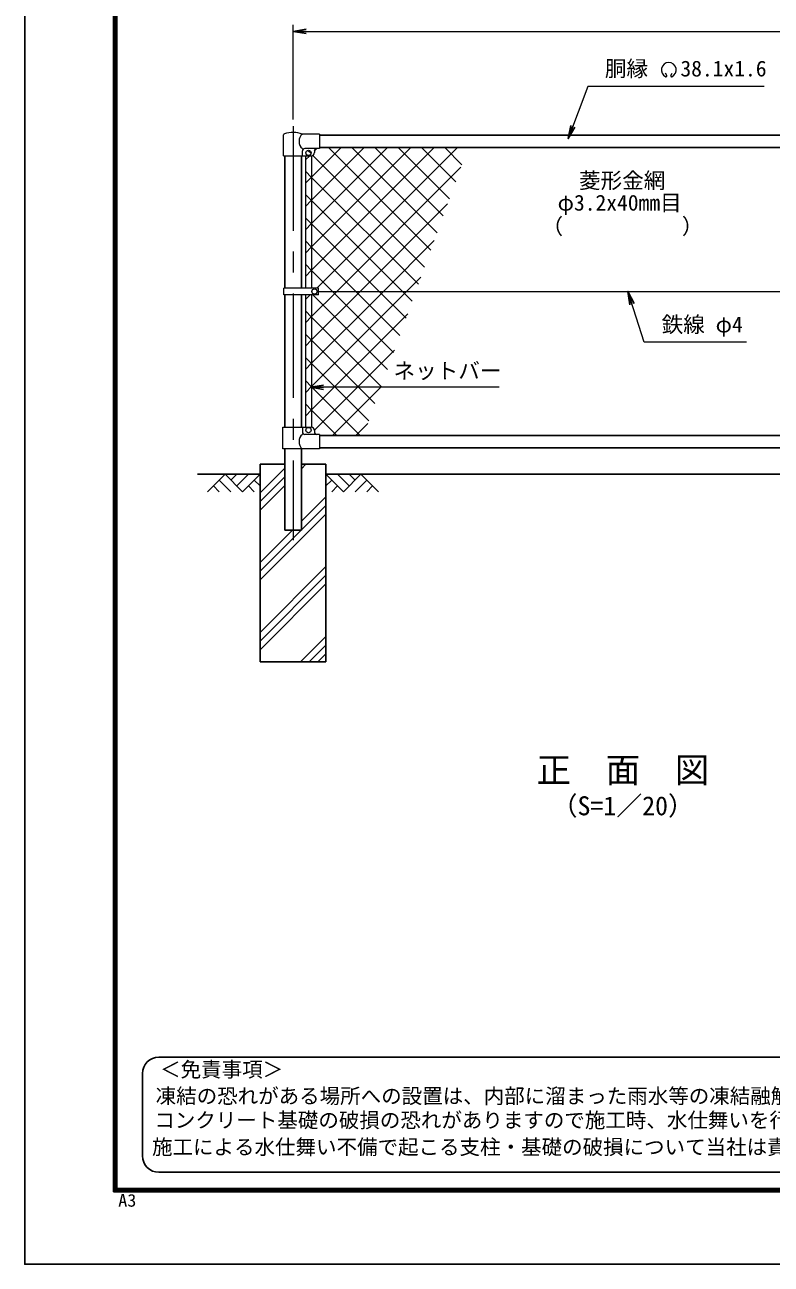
# Model space of a CAD drawing. Units: millimetres, scale not verified. Extents: x -4200 to 4200, y -2970 to 2970.
# Drawn here: x -4200 to -1932, y -2970 to 795 of the extents above; entities that cross this region are included whole.
import ezdxf
from ezdxf.enums import TextEntityAlignment as Align

# ---------------------------------------------------------------- set-up
doc = ezdxf.new("R2010")
doc.units = ezdxf.units.MM
doc.header["$LTSCALE"] = 10
doc.linetypes.add('USER1', pattern=[50.8, 31.75, -6.35, 6.35, -6.35])
for name, color, linetype, lineweight in [('0-0_D-TTL-TXT', 7, 'Continuous', 25), ('0-1_D-BMK', 2, 'USER1', 13), ('0-2_D-STR1', 1, 'Continuous', 25), ('0-3_D-STR-DIM', 7, 'Continuous', 13), ('0-6_D-BGD', 7, 'Continuous', 25), ('0-7_D-STR4', 7, 'Continuous', 25), ('0-8_D-DCR-HCH', 7, 'Continuous', 13), ('0-9_D-STR3', 3, 'Continuous', 13), ('0-A_D-STR2', 7, 'Continuous', 13), ('0-B_D-STR-TXT', 7, 'Continuous', 13), ('0-C_D-TTL', 7, 'Continuous', 25)]:
    doc.layers.add(name, color=color, linetype=linetype, lineweight=lineweight)
doc.layers.add('0-4_0', color=7, linetype='Continuous')
doc.styles.add('ＭＳ ゴシック', font='')
doc.styles.get('ＭＳ ゴシック').set_extended_font_data('MS Gothic')

# ---------------------------------------------------------------- blocks, each defined once
blk = doc.blocks.new('_Open')
at = {"layer": '0-4_0'}
blk.add_line((-10, 1.667), (0, 0), dxfattribs=at)
blk.add_lwpolyline([(-10, -1.667), (0, 0), (-10, 0)], dxfattribs=at)

msp = doc.modelspace()

# ---------------------------------------------------------------- linework, layer by layer
at = {"layer": '0-0_D-TTL-TXT', "color": 2}
for p, q in [((-1346.66, -2340.55), (-3792.21, -2340.55)), ((-3842.21, -2390.55), (-3842.21, -2640.55)), ((-3792.21, -2690.55), (-1346.66, -2690.55))]:
    msp.add_line(p, q, dxfattribs=at)
for centre, start, end in [((-3792.21, -2390.55), 90, 180), ((-3792.21, -2640.55), 180, 270)]:
    msp.add_arc(centre, 50, start, end, dxfattribs=at)
at = {"layer": '0-1_D-BMK'}
msp.add_line((-3384.65, 487.29), (-3384.65, -769.77), dxfattribs=at)
at = {"layer": '0-2_D-STR1'}
for p, q in [((-3304.65, 460.23), (-1464.65, 460.23)), ((-3304.65, 422.23), (-1464.65, 422.23)), ((-3410.05, 397.23), (-3410.05, -4.27)), ((-3359.25, 397.23), (-3359.25, -4.27)), ((-3410.05, -25.27), (-3410.05, -426.77)), ((-3359.25, -25.27), (-3359.25, -426.77)), ((-3304.65, -451.77), (-1464.65, -451.77)), ((-3410.05, -492.77), (-3410.05, -739.77)), ((-3359.25, -492.77), (-3359.25, -739.77)), ((-3304.65, -489.77), (-1464.65, -489.77)), ((-3359.25, -739.77), (-3410.05, -739.77))]:
    msp.add_line(p, q, dxfattribs=at)
at = {"layer": '0-3_D-STR-DIM'}
for p, q in [((-3384.65, 507.29), (-3384.65, 795.23)), ((-3344.65, 775.23), (-1424.65, 775.23))]:
    msp.add_line(p, q, dxfattribs=at)
at = {"layer": '0-6_D-BGD'}
for p, q in [((-3484.65, -569.77), (-3674.65, -569.77)), ((-1484.65, -569.77), (-3284.65, -569.77))]:
    msp.add_line(p, q, dxfattribs=at)
at = {"layer": '0-7_D-STR4'}
for p, q in [((-3484.65, -539.77), (-3484.65, -1139.77)), ((-3410.05, -539.77), (-3484.65, -539.77)), ((-3284.65, -539.77), (-3359.25, -539.77)), ((-3284.65, -539.77), (-3284.65, -1139.77)), ((-3284.65, -1139.77), (-3484.65, -1139.77))]:
    msp.add_line(p, q, dxfattribs=at)
at = {"layer": '0-8_D-DCR-HCH'}
for p, q in [((-3484.65, -625.98), (-3410.05, -551.38)), ((-3359.25, -553.61), (-3345.42, -539.77)), ((-3591.08, -569.77), (-3644.29, -622.99)), ((-3608.82, -587.51), (-3573.18, -622.99)), ((-3591.08, -569.77), (-3537.87, -622.99)), ((-3573.34, -587.51), (-3555.6, -569.77)), ((-3555.6, -605.25), (-3520.13, -569.77)), ((-3537.87, -622.99), (-3484.65, -569.77)), ((-3502.39, -587.51), (-3484.65, -605.17)), ((-3484.65, -652.5), (-3410.05, -577.9)), ((-3231.44, -622.99), (-3284.65, -569.77)), ((-3266.92, -587.51), (-3284.65, -605.17)), ((-3213.7, -605.25), (-3249.18, -569.77)), ((-3178.23, -569.77), (-3231.44, -622.99)), ((-3195.87, -587.6), (-3213.7, -569.77)), ((-3160.49, -587.51), (-3196.13, -622.99)), ((-3178.23, -569.77), (-3125.02, -622.99)), ((-3626.55, -605.25), (-3608.73, -622.99)), ((-3520.13, -605.25), (-3502.31, -622.99)), ((-3484.65, -679.01), (-3410.05, -604.41)), ((-3359.25, -712.71), (-3284.65, -638.11)), ((-3249.18, -605.25), (-3267, -622.99)), ((-3142.76, -605.25), (-3160.57, -622.99)), ((-3359.25, -739.23), (-3284.65, -664.63)), ((-3484.65, -891.14), (-3284.65, -691.14)), ((-3484.65, -864.63), (-3359.8, -739.77)), ((-3484.65, -838.11), (-3386.32, -739.77)), ((-3484.65, -1050.24), (-3284.65, -850.24)), ((-3484.65, -1076.76), (-3284.65, -876.76)), ((-3484.65, -1103.28), (-3284.65, -903.28)), ((-3362.05, -1139.77), (-3284.65, -1062.38)), ((-3335.54, -1139.77), (-3284.65, -1088.89)), ((-3309.02, -1139.77), (-3284.65, -1115.41))]:
    msp.add_line(p, q, dxfattribs=at)
at = {"layer": '0-9_D-STR3'}
for p, q in [((-3413.2, 397.23), (-3413.2, 460.92)), ((-3304.65, 463.23), (-3356.1, 463.23)), ((-3304.65, 463.23), (-3304.65, 419.23)), ((-3304.65, 419.23), (-3349.1, 419.23)), ((-3413.2, 397.23), (-3356.1, 397.23)), ((-3356.1, 397.23), (-3356.1, 412.23)), ((-3356.1, 397.23), (-3329.65, 397.23)), ((-3347.15, 397.23), (-3347.15, -4.27)), ((-3328.15, 397.23), (-3328.15, -4.27)), ((-3319.65, 412.23), (-3319.65, 407.23)), ((-3412.15, -25.27), (-3412.15, -4.27)), ((-3307.66, -4.27), (-3412.15, -4.27)), ((-3307.66, -25.27), (-3412.15, -25.27)), ((-3347.15, -25.27), (-3347.15, -426.77)), ((-3328.15, -25.27), (-3328.15, -426.89)), ((-3307.66, -25.27), (-3307.66, -4.27)), ((-3307.66, -14.77), (-1467.15, -14.77)), ((-3415.6, -426.77), (-3329.65, -426.77)), ((-3415.6, -492.77), (-3415.6, -426.77)), ((-3356.1, -426.77), (-3356.1, -441.77)), ((-3304.65, -448.77), (-3349.1, -448.77)), ((-3319.65, -436.77), (-3319.65, -441.77)), ((-3304.65, -448.77), (-3304.65, -492.77)), ((-3304.65, -492.77), (-3415.6, -492.77))]:
    msp.add_line(p, q, dxfattribs=at)
for centre in [(-3337.65, 406.23), (-3319.66, -14.77), (-3337.65, -435.77)]:
    msp.add_circle(centre, 8, dxfattribs=at)
for centre, radius, start, end in [((-3409.9, 460.92), 3.3, 109.22051, 180), ((-3384.65, 388.49), 80, 69.0916, 109.22051), ((-3337.91, 441.23), 28.55, 129.59418, 230.40582), ((-3349.1, 412.23), 7, 90, 180), ((-3312.65, 412.23), 7, 90, 180), ((-3329.65, 407.23), 10, 270, 0), ((-3337.91, -470.77), 28.55, 129.59418, 230.40582), ((-3349.1, -441.77), 7, 180, 270), ((-3329.65, -436.77), 10, 0, 90), ((-3312.65, -441.77), 7, 180, 270)]:
    msp.add_arc(centre, radius, start, end, dxfattribs=at)
at = {"layer": '0-A_D-STR2'}
for p, q in [((-3328.15, 333), (-3238.93, 422.23)), ((-3328.15, 262.29), (-3168.22, 422.23)), ((-3328.15, 191.58), (-3097.51, 422.23)), ((-3328.15, 120.87), (-3026.79, 422.23)), ((-3328.15, 50.16), (-2956.08, 422.23)), ((-3320.36, 411.5), (-3312.64, 419.23)), ((-3311.87, -4.27), (-2885.37, 422.23)), ((-2965.96, 111.09), (-3277.1, 422.23)), ((-2947.09, 162.93), (-3206.39, 422.23)), ((-2928.22, 214.77), (-3135.67, 422.23)), ((-2909.35, 266.61), (-3064.96, 422.23)), ((-2890.48, 318.46), (-2994.25, 422.23)), ((-2871.61, 370.3), (-2923.54, 422.23)), ((-2852.74, 422.14), (-2852.83, 422.23)), ((-3347.15, 384.71), (-3334.08, 397.78)), ((-3329.91, 404.33), (-3339.56, 413.98)), ((-2984.83, 59.25), (-3324.35, 398.77)), ((-3251.66, -14.77), (-2874.49, 362.4)), ((-3347.15, 314), (-3328.15, 333)), ((-3328.15, 261.15), (-3347.15, 280.15)), ((-3347.15, 243.29), (-3328.15, 262.29)), ((-3052.23, -14.77), (-3328.15, 261.15)), ((-3180.95, -14.77), (-2914.95, 251.23)), ((-3328.15, 190.44), (-3347.15, 209.44)), ((-3347.15, 172.58), (-3328.15, 191.58)), ((-3122.94, -14.77), (-3328.15, 190.44)), ((-3328.15, 119.73), (-3347.15, 138.73)), ((-3347.15, 101.87), (-3328.15, 120.87)), ((-3193.65, -14.77), (-3328.15, 119.73)), ((-3110.24, -14.77), (-2955.42, 140.05)), ((-3328.15, 49.02), (-3347.15, 68.02)), ((-3347.15, 31.16), (-3328.15, 50.16)), ((-3264.36, -14.77), (-3328.15, 49.02)), ((-3039.53, -14.77), (-2995.88, 28.88)), ((-3345.57, -4.27), (-3347.15, -2.69)), ((-3347.15, -39.55), (-3332.87, -25.27)), ((-3328.15, -91.26), (-3251.66, -14.77)), ((-3328.15, -161.98), (-3180.95, -14.77)), ((-3328.15, -232.69), (-3110.24, -14.77)), ((-3328.15, -303.4), (-3039.53, -14.77)), ((-3098.04, -251.8), (-3324.57, -25.27)), ((-3079.17, -199.96), (-3264.36, -14.77)), ((-3060.3, -148.12), (-3193.65, -14.77)), ((-3041.43, -96.28), (-3122.94, -14.77)), ((-3022.56, -44.44), (-3052.23, -14.77)), ((-3328.15, -92.4), (-3347.15, -73.4)), ((-3347.15, -110.26), (-3328.15, -91.26)), ((-3116.91, -303.65), (-3328.15, -92.4)), ((-3328.15, -163.11), (-3347.15, -144.11)), ((-3347.15, -180.98), (-3328.15, -161.98)), ((-3135.78, -355.49), (-3328.15, -163.11)), ((-3328.15, -233.82), (-3347.15, -214.82)), ((-3319.69, -436.36), (-3076.81, -193.47)), ((-3347.15, -251.69), (-3328.15, -232.69)), ((-3154.65, -407.33), (-3328.15, -233.82)), ((-3328.15, -304.53), (-3347.15, -285.53)), ((-3347.15, -322.4), (-3328.15, -303.4)), ((-3180.91, -451.77), (-3328.15, -304.53)), ((-3264.4, -451.77), (-3117.27, -304.65)), ((-3328.15, -375.24), (-3347.15, -356.24)), ((-3251.62, -451.77), (-3328.15, -375.24)), ((-3193.69, -451.77), (-3157.74, -415.82))]:
    msp.add_line(p, q, dxfattribs=at)
for points in [[(-3003.7, 7.41), (-3328.15, 331.86), (-3347.15, 350.86)], [(-3347.15, -393.11), (-3328.15, -374.11), (-3036.35, -82.3)]]:
    msp.add_lwpolyline(points, dxfattribs=at)
at = {"layer": '0-B_D-STR-TXT'}
for p, q in [((-2249.34, 641.1), (-2253.48, 648.28)), ((-2236.85, 641.1), (-2232.71, 648.28)), ((-2758.78, -305.87), (-3329.9, -305.87))]:
    msp.add_line(p, q, dxfattribs=at)
for points in [[(-1952.84, 608.23), (-2489.13, 608.23), (-2547.78, 451.66)], [(-2006.99, -168.4), (-2318.32, -168.4), (-2366.41, -16.68)]]:
    msp.add_lwpolyline(points, dxfattribs=at)
for centre, radius, start, end in [((-2243.09, 658.26), 22.5, 294.32478, 245.67522), ((-2251.39, 639.86), 2.37, 245.67522, 30), ((-2234.8, 639.86), 2.37, 150, 294.32478)]:
    msp.add_arc(centre, radius, start, end, dxfattribs=at)
at = {"layer": '0-C_D-TTL', "color": 2}
msp.add_lwpolyline([(-4199.68, 2970.23), (4200.32, 2970.23), (4200.32, -2969.77), (-4199.68, -2969.77)], close=True, dxfattribs=at)
at = {"layer": '0-C_D-TTL'}
for points in [[(-3929.68, 2750.23), (3930.32, 2750.23), (3930.32, -2749.77), (-3929.68, -2749.77)], [(-3927.18, 2747.73), (3927.82, 2747.73), (3927.82, -2747.27), (-3927.18, -2747.27)], [(-3924.68, 2745.23), (3925.32, 2745.23), (3925.32, -2744.77), (-3924.68, -2744.77)], [(-3922.18, 2742.73), (3922.82, 2742.73), (3922.82, -2742.27), (-3922.18, -2742.27)], [(-3919.68, 2740.23), (3920.32, 2740.23), (3920.32, -2739.77), (-3919.68, -2739.77)]]:
    msp.add_lwpolyline(points, close=True, dxfattribs=at)

# ---------------------------------------------------------------- block references
at = {"layer": '0-3_D-STR-DIM', "xscale": 4, "yscale": 4, "rotation": 180}
msp.add_blockref('_Open', (-3384.65, 775.23), dxfattribs=at)
at = {"layer": '0-B_D-STR-TXT', "xscale": 4, "yscale": 4}
for p, rotation in [((-2548.48, 449.79), 249.46512), ((-2367.02, -14.77), 107.58773), ((-3331.9, -305.87), 180)]:
    msp.add_blockref('_Open', p, dxfattribs=dict(at, rotation=rotation))

# ---------------------------------------------------------------- texts
at = {"layer": '0-0_D-TTL-TXT', "style": 'ＭＳ ゴシック'}
for s, height, p in [('正\u3000面\u3000図', 76.97, (-2644.55, -1530.17)), ('（S=1／20）', 57.7, (-2599.07, -1623.36)), ('＜免責事項＞ \u3000\u3000', 45.67, (-3788.51, -2414.73)), ('凍結の恐れがある場所への設置は、内部に溜まった雨水等の凍結融解により支柱の破損や', 45.67, (-3802.03, -2495.23)), ('コンクリート基礎の破損の恐れがありますので施工時、水仕舞いを行ってください。', 45.67, (-3806.14, -2568.65)), ('施工による水仕舞い不備で起こる支柱・基礎の破損について当社は責任を負いかねます。 ', 45.67, (-3813.14, -2650.15))]:
    msp.add_text(s, height=height, dxfattribs=at).set_placement(p, align=Align.BOTTOM_LEFT)
at = {"layer": '0-B_D-STR-TXT', "style": 'ＭＳ ゴシック'}
for s, p in [('胴縁 \u300038.1x1.6', (-2437.2, 624.01)), ('菱形金網', (-2515.85, 284.03)), ('φ3.2x40mm目', (-2580.83, 216.44)), ('（\u3000\u3000   \u3000\u3000）', (-2629.56, 144.79)), ('鉄線 φ4', (-2264.6, -153.53)), ('ネットバー', (-3079.34, -293.92))]:
    msp.add_text(s, height=48.09, dxfattribs=at).set_placement(p, align=Align.BOTTOM_LEFT)
at = {"layer": '0-C_D-TTL', "style": 'ＭＳ ゴシック', "width": 1.05}
msp.add_text('A3', height=38.48, dxfattribs=at).set_placement((-3915.77, -2806.58), align=Align.BOTTOM_LEFT)

doc.saveas('drawing.dxf')
